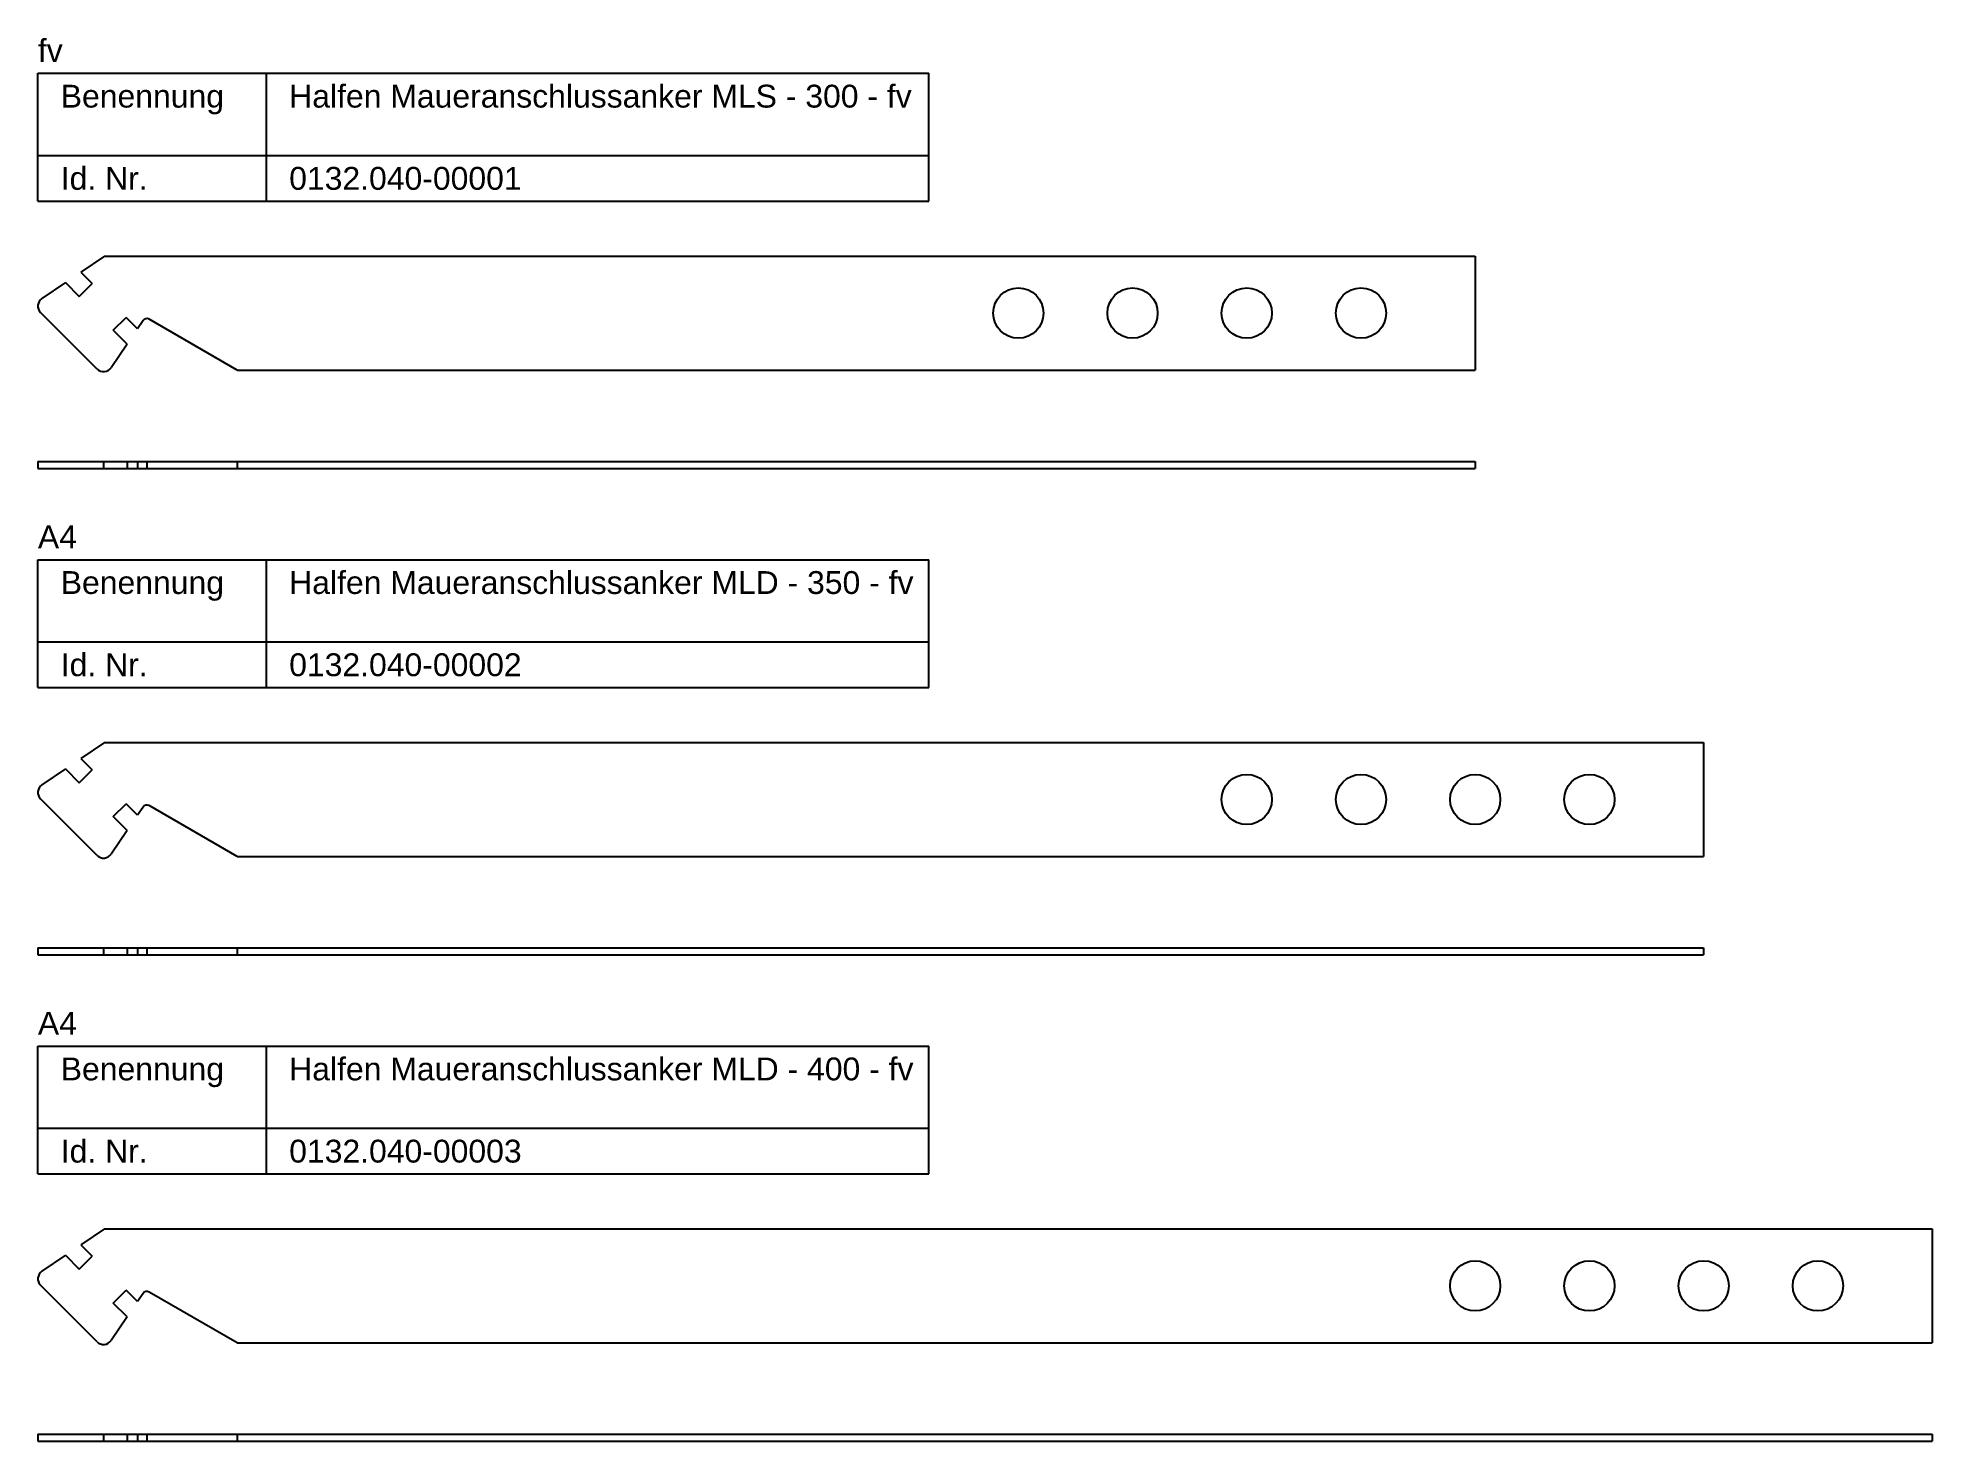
# Model space of a CAD drawing. Header units: millimetres. Extents: x -8 to 406, y -98 to 210.
import ezdxf

# ---------------------------------------------------------------- set-up
doc = ezdxf.new("R2010")
doc.units = ezdxf.units.MM
doc.layers.add('HALFEN-KONSOLANKER', color=2, linetype='CONTINUOUS')
doc.styles.add('ARIAL50', font='ARIAL.TTF', dxfattribs={"height": 5})

msp = doc.modelspace()

# ---------------------------------------------------------------- linework, layer by layer
at = {"layer": 'HALFEN-KONSOLANKER'}
for p, q in [((-8.13, 201.91), (186.87, 201.91)), ((-8.13, 173.91), (-8.13, 201.91)), ((41.87, 173.91), (41.87, 201.91)), ((186.87, 173.91), (186.87, 201.91)), ((-8.13, 183.91), (186.87, 183.91)), ((-8.13, 173.91), (186.87, 173.91)), ((6.45, 161.91), (1.27, 158.4)), ((6.45, 161.91), (306.45, 161.91)), ((306.45, 161.91), (306.45, 136.91)), ((1.27, 158.4), (3.77, 155.9)), ((-2.1, 156.11), (-7.25, 152.61)), ((-2.1, 156.11), (0.94, 153.07)), ((0.94, 153.07), (3.77, 155.9)), ((0.94, 153.07), (3.77, 155.9)), ((4.83, 137.16), (-7.54, 149.54)), ((8.37, 145.65), (11.19, 148.48)), ((11.4, 142.61), (8.37, 145.65)), ((13.69, 145.98), (11.19, 148.48)), ((14.9, 147.76), (13.69, 145.98)), ((35.47, 136.91), (16.23, 148.06)), ((11.4, 142.61), (7.9, 137.45)), ((35.47, 136.91), (306.45, 136.91)), ((-8.13, 116.91), (306.45, 116.91)), ((-8.13, 116.91), (-8.13, 115.41)), ((6.24, 116.91), (6.24, 115.41)), ((11.4, 116.91), (11.4, 115.41)), ((13.69, 116.91), (13.69, 115.41)), ((15.72, 116.91), (15.72, 115.41)), ((35.47, 116.91), (35.47, 115.41)), ((306.45, 116.91), (306.45, 115.41)), ((-8.13, 115.41), (306.45, 115.41)), ((-8.13, 95.41), (186.87, 95.41)), ((-8.13, 67.41), (-8.13, 95.41)), ((41.87, 67.41), (41.87, 95.41)), ((186.87, 67.41), (186.87, 95.41)), ((-8.13, 77.41), (186.87, 77.41)), ((-8.13, 67.41), (186.87, 67.41)), ((6.45, 55.41), (1.27, 51.9)), ((6.45, 55.41), (356.45, 55.41)), ((356.45, 55.41), (356.45, 30.41)), ((1.27, 51.9), (3.77, 49.4)), ((-2.1, 49.61), (-7.25, 46.11)), ((-2.1, 49.61), (0.94, 46.57)), ((0.94, 46.57), (3.77, 49.4)), ((0.94, 46.57), (3.77, 49.4)), ((4.83, 30.66), (-7.54, 43.04)), ((8.37, 39.15), (11.19, 41.98)), ((13.69, 39.48), (11.19, 41.98)), ((35.47, 30.41), (16.23, 41.56)), ((11.4, 36.11), (8.37, 39.15)), ((14.9, 41.26), (13.69, 39.48)), ((11.4, 36.11), (7.9, 30.95)), ((35.47, 30.41), (356.45, 30.41)), ((-8.13, 10.41), (356.45, 10.41)), ((-8.13, 10.41), (-8.13, 8.91)), ((-8.13, 8.91), (356.45, 8.91)), ((6.24, 10.41), (6.24, 8.91)), ((11.4, 10.41), (11.4, 8.91)), ((13.69, 10.41), (13.69, 8.91)), ((15.72, 10.41), (15.72, 8.91)), ((35.47, 10.41), (35.47, 8.91)), ((356.45, 10.41), (356.45, 8.91)), ((-8.13, -39.09), (-8.13, -11.09)), ((-8.13, -11.09), (186.87, -11.09)), ((41.87, -39.09), (41.87, -11.09)), ((186.87, -39.09), (186.87, -11.09)), ((-8.13, -29.09), (186.87, -29.09)), ((-8.13, -39.09), (186.87, -39.09)), ((6.45, -51.09), (1.27, -54.6)), ((6.45, -51.09), (406.45, -51.09)), ((406.45, -51.09), (406.45, -76.09)), ((-2.1, -56.89), (-7.25, -60.39)), ((-2.1, -56.89), (0.94, -59.93)), ((0.94, -59.93), (3.77, -57.1)), ((0.94, -59.93), (3.77, -57.1)), ((1.27, -54.6), (3.77, -57.1)), ((4.83, -75.84), (-7.54, -63.46)), ((8.37, -67.35), (11.19, -64.52)), ((13.69, -67.02), (11.19, -64.52)), ((14.9, -65.24), (13.69, -67.02)), ((35.47, -76.09), (16.23, -64.94)), ((11.4, -70.39), (7.9, -75.55)), ((11.4, -70.39), (8.37, -67.35)), ((35.47, -76.09), (406.45, -76.09)), ((-8.13, -96.09), (406.45, -96.09)), ((-8.13, -96.09), (-8.13, -97.59)), ((-8.13, -97.59), (406.45, -97.59)), ((6.24, -96.09), (6.24, -97.59)), ((11.4, -96.09), (11.4, -97.59)), ((13.69, -96.09), (13.69, -97.59)), ((15.72, -96.09), (15.72, -97.59)), ((35.47, -96.09), (35.47, -97.59)), ((406.45, -96.09), (406.45, -97.59))]:
    msp.add_line(p, q, dxfattribs=at)
for centre in [(206.45, 149.41), (231.45, 149.41), (256.45, 149.41), (281.45, 149.41), (256.45, 42.91), (281.45, 42.91), (306.45, 42.91), (331.45, 42.91), (306.45, -63.59), (331.45, -63.59), (356.45, -63.59), (381.45, -63.59)]:
    msp.add_circle(centre, 5.5, dxfattribs=at)
for centre, radius, start, end in [((-6.13, 150.95), 2, 124.1801, 225), ((15.72, 147.2), 1, 59.9122, 145.8199), ((6.24, 138.58), 2, 225, 325.8199), ((-6.13, 44.45), 2, 124.1801, 225), ((15.72, 40.7), 1, 59.9122, 145.8199), ((6.24, 32.08), 2, 225, 325.8199), ((-6.13, -62.05), 2, 124.1801, 225), ((15.72, -65.8), 1, 59.9122, 145.8199), ((6.24, -74.42), 2, 225, 325.8199)]:
    msp.add_arc(centre, radius, start, end, dxfattribs=at)

# ---------------------------------------------------------------- texts
at = {"layer": 'HALFEN-KONSOLANKER', "style": 'ARIAL50'}
for s, p in [('fv', (-8.13, 204.41)), ('Benennung', (-3.13, 194.41)), ('Halfen Maueranschlussanker MLS - 300 - fv', (46.87, 194.41)), ('Id. Nr.', (-3.13, 176.41)), ('0132.040-00001', (46.87, 176.41)), ('A4', (-8.13, 97.91)), ('Benennung', (-3.13, 87.91)), ('Halfen Maueranschlussanker MLD - 350 - fv', (46.87, 87.91)), ('Id. Nr.', (-3.13, 69.91)), ('0132.040-00002', (46.87, 69.91)), ('A4', (-8.13, -8.59)), ('Benennung', (-3.13, -18.59)), ('Halfen Maueranschlussanker MLD - 400 - fv', (46.87, -18.59)), ('Id. Nr.', (-3.13, -36.59)), ('0132.040-00003', (46.87, -36.59))]:
    msp.add_text(s, height=5, dxfattribs=at).set_placement(p)

doc.saveas('drawing.dxf')
